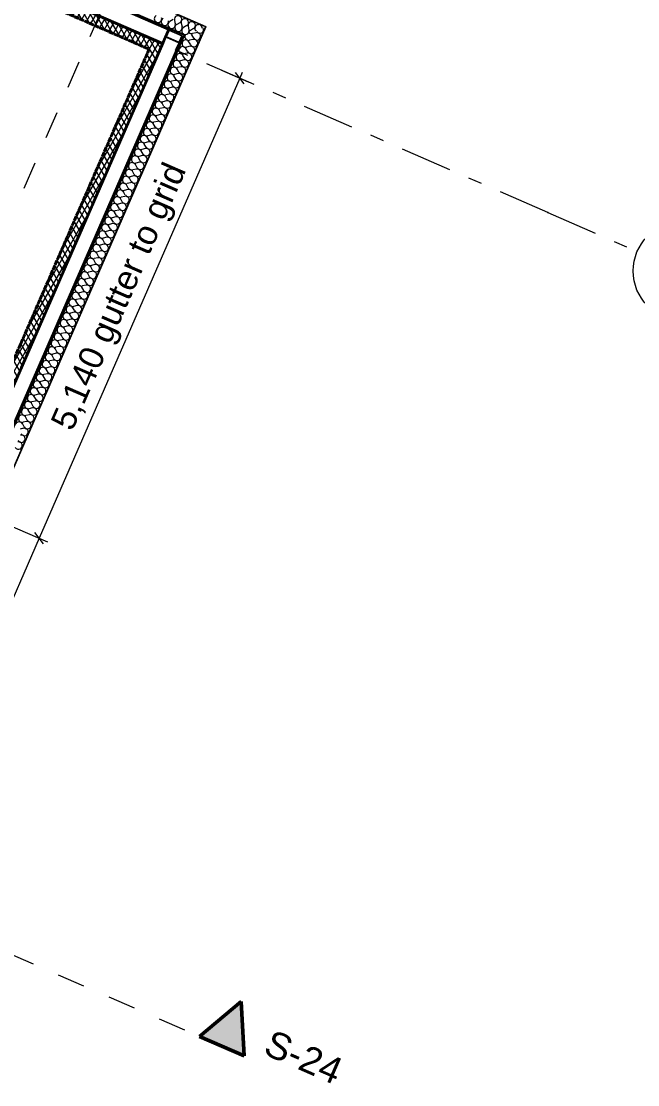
# Model space of a CAD drawing. Header units: millimetres. Extents: x -50172 to 145343, y -110728 to 25069.
# Drawn here: x 20568 to 26882, y -42306 to -31418 of the extents above; entities that cross this region are included whole.
import ezdxf
from ezdxf.enums import TextEntityAlignment as Align

# ---------------------------------------------------------------- set-up
doc = ezdxf.new("R2010")
doc.units = ezdxf.units.MM
doc.header["$MEASUREMENT"] = 0
for name, pattern in [('Dashed', [564.444447, 282.222223, -282.222223]), ('Double Dashed', [1093.611073, 529.166651, -211.666656, 141.111112, -211.666656]), ('Hidden Line', [55, 45, -10])]:
    doc.linetypes.add(name, pattern=pattern)
for name, color, linetype in [('A-20-M_Floor_Slab', 7, 'Continuous'), ('A-95-MC_Marker_Section_P2.Marker', 7, 'Continuous'), ('COLUMN.IFC Import', 7, 'Continuous'), ('New_A-15-MG_Structural_Grid_Phase_2', 7, 'Continuous'), ('New_A-20-M_Roof', 7, 'Continuous'), ('New_A-25-M_Wall_Ext', 7, 'Continuous'), ('New_A-95-D_1_100', 7, 'Continuous')]:
    doc.layers.add(name, color=color, linetype=linetype)
for name, color, linetype, lineweight, true_color in [('A-20-M_Floor_Slab_Pen_No__107', 7, 'Continuous', 15, 0xa6a6a6), ('A-95-MC_Marker_Section_P2.Marker_Pen_No__25', 7, 'Continuous', 50, 0x2a2a2a), ('New_A-15-MG_Structural_Grid_Phase_2_Pen_No__222', 7, 'Continuous', 13, 0x65af33), ('New_A-25-M_Wall_Ext_Pen_No__107', 7, 'Continuous', 15, 0xa6a6a6)]:
    doc.layers.add(name, color=color, linetype=linetype, lineweight=lineweight, true_color=true_color)
for name, color, linetype, lineweight in [('A-20-M_Floor_Slab_Pen_No__195', 7, 'Continuous', 35), ('A-20-M_Floor_Slab_Pen_No__4', 7, 'Continuous', 20), ('A-20-M_Floor_Slab_Pen_No__89', 8, 'Continuous', 20), ('A-95-MC_Marker_Section_P2.Marker_Pen_No__1', 7, 'Continuous', 13), ('A-95-MC_Marker_Section_P2.Marker_Pen_No__6', 7, 'Continuous', 35), ('COLUMN.IFC Import_Pen_No__2', 8, 'Continuous', 15), ('New_A-20-M_Roof_Pen_No__92', 8, 'Continuous', 13), ('New_A-25-M_Wall_Ext_Pen_No__1', 7, 'Continuous', 13), ('New_A-95-D_1_100_Pen_No__1', 7, 'Continuous', 13)]:
    doc.layers.add(name, color=color, linetype=linetype, lineweight=lineweight)
doc.styles.add('GENERATED_STYLE_3', font='')
doc.styles.add('GENERATED_STYLE_4', font='')
doc.styles.get('GENERATED_STYLE_3').set_extended_font_data('Arial')
doc.styles.get('GENERATED_STYLE_4').set_extended_font_data('Swis721 BT')
doc.dimstyles.new('GENERATED_STYLE__1', dxfattribs={"dimtxt": 250, "dimasz": 95, "dimexe": 0.18, "dimexo": 50, "dimgap": 0.09, "dimtad": 1, "dimdec": 0, "dimzin": 0, "dimdsep": 46, "dimtxsty": 'GENERATED_STYLE_3', "dimblk": 'ARROWHEAD_2', "dimblk1": 'ARROWHEAD_2', "dimblk2": 'ARROWHEAD_2', "dimcen": 0.09, "dimclrd": 7, "dimclre": 7, "dimclrt": 7, "dimadec": 0, "dimazin": 0, "dimtfac": 1, "dimtdec": 4, "dimtmove": 0, "dimatfit": 3, "dimfxl": 1, "dimtolj": 1, "dimtzin": 0, "dimarcsym": 0})
pattern_1 = [(0, (0, 0), (0, 173.2051), [0, -100]), (0, (50, 86.6), (0, 173.2051), [0, -100])]
pattern_2 = [(60, (0, 0), (-43.30127, 25), []), (120, (0, 0), (43.30127, 25), [])]

# ---------------------------------------------------------------- blocks, each defined once
blk = doc.blocks.new('Roof_3_1', base_point=(-9378, -10065))
at = {"layer": 'New_A-20-M_Roof_Pen_No__92', "linetype": 'Continuous', "flags": 128}
for points in [[(1845, -22860), (22007, -31651)], [(22007, -31651), (1845, -22860)], [(22007, -31650), (1846, -22858)], [(1846, -22858), (22008, -31649)], [(22007, -31651), (20042, -36157)], [(22007, -31651), (22007, -31650), (22008, -31649)]]:
    blk.add_lwpolyline(points, dxfattribs=at)
blk = doc.blocks.new('Slab_2_1', base_point=(22221, -31567))
at = {"layer": 'A-20-M_Floor_Slab_Pen_No__89', "linetype": 'Continuous', "flags": 128}
blk.add_lwpolyline([(22221, -31567), (1807, -22666), (1703, -22907), (21875, -31703), (12362, -53519), (-4050, -46363), (-4155, -46603), (12498, -53865)], close=True, dxfattribs=at)
blk = doc.blocks.new('*X130')
at = {"layer": 'New_A-25-M_Wall_Ext_Pen_No__107', "linetype": 'Continuous'}
for p, q in [((22334, -31591), (22315, -31558)), ((22358, -31535), (22321, -31544)), ((22364, -31521), (22360, -31513)), ((22297, -31674), (22260, -31683)), ((22303, -31660), (22285, -31627)), ((22328, -31605), (22291, -31613)), ((22243, -31800), (22224, -31767)), ((22267, -31744), (22230, -31753)), ((22273, -31730), (22254, -31697)), ((22206, -31884), (22169, -31893)), ((22212, -31870), (22193, -31837)), ((22236, -31814), (22199, -31823)), ((22151, -32010), (22132, -31977)), ((22176, -31954), (22138, -31963)), ((22182, -31940), (22163, -31907)), ((22090, -32149), (22071, -32116)), ((22115, -32093), (22078, -32102)), ((22121, -32080), (22102, -32046)), ((22145, -32024), (22108, -32032)), ((22060, -32219), (22041, -32186)), ((22084, -32163), (22047, -32172)), ((21999, -32359), (21980, -32326)), ((22023, -32303), (21986, -32312)), ((22029, -32289), (22011, -32256)), ((22054, -32233), (22017, -32242)), ((21962, -32443), (21925, -32451)), ((21968, -32429), (21950, -32396)), ((21993, -32373), (21956, -32382)), ((21908, -32568), (21889, -32535)), ((21932, -32513), (21895, -32521)), ((21938, -32499), (21919, -32465)), ((21871, -32652), (21834, -32661)), ((21877, -32638), (21858, -32605)), ((21901, -32582), (21864, -32591)), ((21816, -32778), (21797, -32745)), ((21841, -32722), (21804, -32731)), ((21847, -32708), (21828, -32675)), ((21780, -32862), (21743, -32870)), ((21786, -32848), (21767, -32815)), ((21810, -32792), (21773, -32801)), ((21725, -32987), (21706, -32954)), ((21749, -32932), (21712, -32940)), ((21755, -32918), (21737, -32884)), ((21664, -33127), (21645, -33094)), ((21688, -33071), (21651, -33080)), ((21694, -33057), (21676, -33024)), ((21719, -33001), (21682, -33010)), ((21633, -33197), (21615, -33164)), ((21658, -33141), (21621, -33150)), ((21573, -33337), (21554, -33304)), ((21597, -33281), (21560, -33290)), ((21603, -33267), (21584, -33234)), ((21627, -33211), (21590, -33220)), ((21536, -33420), (21499, -33429)), ((21542, -33406), (21523, -33373)), ((21566, -33351), (21529, -33359)), ((21481, -33546), (21462, -33513)), ((21506, -33490), (21469, -33499)), ((21512, -33476), (21493, -33443)), ((21445, -33630), (21408, -33639)), ((21451, -33616), (21432, -33583)), ((21475, -33560), (21438, -33569)), ((21390, -33756), (21371, -33723)), ((21414, -33700), (21377, -33709)), ((21420, -33686), (21402, -33653)), ((21329, -33895), (21310, -33862)), ((21353, -33839), (21316, -33848)), ((21359, -33826), (21341, -33792)), ((21384, -33770), (21347, -33778)), ((21299, -33965), (21280, -33932)), ((21323, -33909), (21286, -33918)), ((21238, -34105), (21219, -34072)), ((21262, -34049), (21225, -34058)), ((21268, -34035), (21249, -34002)), ((21292, -33979), (21255, -33988)), ((21201, -34189), (21164, -34197)), ((21207, -34175), (21188, -34142)), ((21232, -34119), (21194, -34128)), ((21146, -34314), (21127, -34281)), ((21171, -34259), (21134, -34267)), ((21177, -34245), (21158, -34211)), ((21110, -34398), (21073, -34407)), ((21116, -34384), (21097, -34351)), ((21140, -34328), (21103, -34337)), ((21055, -34524), (21036, -34491)), ((21079, -34468), (21042, -34477)), ((21085, -34454), (21067, -34421)), ((21018, -34608), (20981, -34616)), ((21024, -34594), (21006, -34561)), ((21049, -34538), (21012, -34547)), ((20964, -34733), (20945, -34700)), ((20988, -34678), (20951, -34686)), ((20994, -34664), (20975, -34630)), ((20903, -34873), (20884, -34840)), ((20927, -34817), (20890, -34826)), ((20933, -34803), (20914, -34770)), ((20957, -34747), (20920, -34756)), ((20872, -34943), (20853, -34910)), ((20897, -34887), (20859, -34896)), ((20811, -35083), (20792, -35049)), ((20836, -35027), (20799, -35036)), ((20842, -35013), (20823, -34980)), ((20866, -34957), (20829, -34966)), ((20775, -35166), (20738, -35175)), ((20781, -35152), (20762, -35119)), ((20805, -35097), (20768, -35105)), ((20720, -35292), (20701, -35259)), ((20744, -35236), (20707, -35245)), ((20750, -35222), (20732, -35189)), ((20683, -35376), (20646, -35385)), ((20689, -35362), (20671, -35329)), ((20714, -35306), (20677, -35315)), ((20629, -35502), (20610, -35469)), ((20653, -35446), (20616, -35455)), ((20659, -35432), (20640, -35399)), ((20592, -35585), (20555, -35594)), ((20598, -35572), (20579, -35538)), ((20622, -35516), (20585, -35524))]:
    blk.add_line(p, q, dxfattribs=at)
for centre, start, end in [((22282, -31576), 156.4404, 283.3103), ((22282, -31576), 147.5637, 156.4404), ((22282, -31576), 29.5705, 75.3172), ((22312, -31506), 238.7746, 283.3103), ((22367, -31572), 209.5705, 103.3103), ((22398, -31502), 209.5705, 27.2167), ((22221, -31716), 29.5705, 156.4404), ((22252, -31646), 156.4404, 283.3103), ((22252, -31646), 29.5705, 156.4404), ((22306, -31712), 209.5705, 103.3103), ((22337, -31642), 209.5705, 103.3103), ((22191, -31786), 156.4404, 283.3103), ((22191, -31786), 29.5705, 156.4404), ((22221, -31716), 156.4404, 283.3103), ((22276, -31781), 209.5705, 103.3103), ((22130, -31926), 29.5705, 156.4404), ((22160, -31856), 156.4404, 283.3103), ((22160, -31856), 29.5705, 156.4404), ((22215, -31921), 209.5705, 103.3103), ((22245, -31851), 209.5705, 103.3103), ((22099, -31995), 156.4404, 283.3103), ((22099, -31995), 29.5705, 156.4404), ((22130, -31926), 156.4404, 283.3103), ((22184, -31991), 209.5705, 103.3103), ((22038, -32135), 156.4404, 283.3103), ((22038, -32135), 29.5705, 156.4404), ((22069, -32065), 156.4404, 283.3103), ((22069, -32065), 29.5705, 156.4404), ((22123, -32131), 209.5705, 103.3103), ((22154, -32061), 209.5705, 103.3103), ((22008, -32205), 156.4404, 283.3103), ((22008, -32205), 29.5705, 156.4404), ((22093, -32200), 209.5705, 103.3103), ((21947, -32345), 156.4404, 283.3103), ((21947, -32345), 29.5705, 156.4404), ((21977, -32275), 156.4404, 283.3103), ((21977, -32275), 29.5705, 156.4404), ((22032, -32340), 209.5705, 103.3103), ((22063, -32270), 209.5705, 103.3103), ((21886, -32484), 29.5705, 156.4404), ((21917, -32414), 156.4404, 283.3103), ((21917, -32414), 29.5705, 156.4404), ((21971, -32480), 209.5705, 103.3103), ((22002, -32410), 209.5705, 103.3103), ((21856, -32554), 156.4404, 283.3103), ((21856, -32554), 29.5705, 156.4404), ((21886, -32484), 156.4404, 283.3103), ((21941, -32550), 209.5705, 103.3103), ((21795, -32694), 29.5705, 156.4404), ((21825, -32624), 156.4404, 283.3103), ((21825, -32624), 29.5705, 156.4404), ((21880, -32689), 209.5705, 103.3103), ((21910, -32619), 209.5705, 103.3103), ((21764, -32764), 156.4404, 283.3103), ((21764, -32764), 29.5705, 156.4404), ((21795, -32694), 156.4404, 283.3103), ((21849, -32759), 209.5705, 103.3103), ((21703, -32903), 29.5705, 156.4404), ((21734, -32833), 156.4404, 283.3103), ((21734, -32833), 29.5705, 156.4404), ((21788, -32899), 209.5705, 103.3103), ((21819, -32829), 209.5705, 103.3103), ((21673, -32973), 156.4404, 283.3103), ((21673, -32973), 29.5705, 156.4404), ((21703, -32903), 156.4404, 283.3103), ((21758, -32969), 209.5705, 103.3103), ((21612, -33113), 156.4404, 283.3103), ((21612, -33113), 29.5705, 156.4404), ((21642, -33043), 156.4404, 283.3103), ((21642, -33043), 29.5705, 156.4404), ((21697, -33108), 209.5705, 103.3103), ((21728, -33038), 209.5705, 103.3103), ((21582, -33183), 156.4404, 283.3103), ((21582, -33183), 29.5705, 156.4404), ((21667, -33178), 209.5705, 103.3103), ((21521, -33322), 156.4404, 283.3103), ((21521, -33322), 29.5705, 156.4404), ((21551, -33252), 156.4404, 283.3103), ((21551, -33252), 29.5705, 156.4404), ((21606, -33318), 209.5705, 103.3103), ((21636, -33248), 209.5705, 103.3103), ((21460, -33462), 29.5705, 156.4404), ((21490, -33392), 156.4404, 283.3103), ((21490, -33392), 29.5705, 156.4404), ((21545, -33458), 209.5705, 103.3103), ((21575, -33388), 209.5705, 103.3103), ((21429, -33532), 156.4404, 283.3103), ((21429, -33532), 29.5705, 156.4404), ((21460, -33462), 156.4404, 283.3103), ((21514, -33527), 209.5705, 103.3103), ((21368, -33672), 29.5705, 156.4404), ((21399, -33602), 156.4404, 283.3103), ((21399, -33602), 29.5705, 156.4404), ((21453, -33667), 209.5705, 103.3103), ((21484, -33597), 209.5705, 103.3103), ((21338, -33741), 156.4404, 283.3103), ((21338, -33741), 29.5705, 156.4404), ((21368, -33672), 156.4404, 283.3103), ((21423, -33737), 209.5705, 103.3103), ((21277, -33881), 29.5705, 156.4404), ((21307, -33811), 156.4404, 283.3103), ((21307, -33811), 29.5705, 156.4404), ((21362, -33877), 209.5705, 103.3103), ((21393, -33807), 209.5705, 103.3103), ((21247, -33951), 156.4404, 283.3103), ((21247, -33951), 29.5705, 156.4404), ((21277, -33881), 156.4404, 283.3103), ((21332, -33946), 209.5705, 103.3103), ((21186, -34091), 156.4404, 283.3103), ((21186, -34091), 29.5705, 156.4404), ((21216, -34021), 156.4404, 283.3103), ((21216, -34021), 29.5705, 156.4404), ((21271, -34086), 209.5705, 103.3103), ((21301, -34016), 209.5705, 103.3103), ((21155, -34160), 156.4404, 283.3103), ((21155, -34160), 29.5705, 156.4404), ((21210, -34226), 209.5705, 103.3103), ((21240, -34156), 209.5705, 103.3103), ((21094, -34300), 156.4404, 283.3103), ((21094, -34300), 29.5705, 156.4404), ((21125, -34230), 156.4404, 283.3103), ((21125, -34230), 29.5705, 156.4404), ((21179, -34296), 209.5705, 103.3103), ((21033, -34440), 29.5705, 156.4404), ((21064, -34370), 156.4404, 283.3103), ((21064, -34370), 29.5705, 156.4404), ((21118, -34435), 209.5705, 103.3103), ((21149, -34365), 209.5705, 103.3103), ((21003, -34510), 156.4404, 283.3103), ((21003, -34510), 29.5705, 156.4404), ((21033, -34440), 156.4404, 283.3103), ((21088, -34505), 209.5705, 103.3103), ((20942, -34649), 29.5705, 156.4404), ((20972, -34579), 156.4404, 283.3103), ((20972, -34579), 29.5705, 156.4404), ((21027, -34645), 209.5705, 103.3103), ((21058, -34575), 209.5705, 103.3103), ((20912, -34719), 156.4404, 283.3103), ((20912, -34719), 29.5705, 156.4404), ((20942, -34649), 156.4404, 283.3103), ((20997, -34715), 209.5705, 103.3103), ((20851, -34859), 29.5705, 156.4404), ((20881, -34789), 156.4404, 283.3103), ((20881, -34789), 29.5705, 156.4404), ((20936, -34854), 209.5705, 103.3103), ((20966, -34784), 209.5705, 103.3103), ((20820, -34929), 156.4404, 283.3103), ((20820, -34929), 29.5705, 156.4404), ((20851, -34859), 156.4404, 283.3103), ((20905, -34924), 209.5705, 103.3103), ((20759, -35068), 156.4404, 283.3103), ((20759, -35068), 29.5705, 156.4404), ((20790, -34998), 156.4404, 283.3103), ((20790, -34998), 29.5705, 156.4404), ((20844, -35064), 209.5705, 103.3103), ((20875, -34994), 209.5705, 103.3103), ((20729, -35138), 156.4404, 283.3103), ((20729, -35138), 29.5705, 156.4404), ((20783, -35204), 209.5705, 103.3103), ((20814, -35134), 209.5705, 103.3103), ((20668, -35278), 156.4404, 283.3103), ((20668, -35278), 29.5705, 156.4404), ((20698, -35208), 156.4404, 283.3103), ((20698, -35208), 29.5705, 156.4404), ((20753, -35273), 209.5705, 103.3103), ((20607, -35417), 29.5705, 156.4404), ((20638, -35348), 156.4404, 283.3103), ((20638, -35348), 29.5705, 156.4404), ((20692, -35413), 209.5705, 103.3103), ((20723, -35343), 209.5705, 103.3103), ((20577, -35487), 156.4404, 283.3103), ((20577, -35487), 29.5705, 156.4404), ((20607, -35417), 156.4404, 283.3103), ((20662, -35483), 209.5705, 103.3103), ((20546, -35557), 29.5705, 156.4404), ((20601, -35623), 209.5705, 103.3103), ((20631, -35553), 209.5705, 103.3103), ((20570, -35692), 209.5705, 103.3103), ((20540, -35762), 209.5705, 103.3103)]:
    blk.add_arc(centre, 38.1, start, end, dxfattribs=at)
blk = doc.blocks.new('Wall_28_1', base_point=(12414, -53651))
at = {"layer": 'New_A-25-M_Wall_Ext_Pen_No__107', "linetype": 'Continuous', "lineweight": 0, "true_color": 0x535353}
for points in [[(12498, -53865), (22221, -31567), (22217, -31569), (12496, -53861)], [(12422, -53671), (22027, -31643), (22023, -31645), (12420, -53667)]]:
    blk.add_hatch(color=251, dxfattribs=at).paths.add_polyline_path(points)
at = {"layer": 'New_A-25-M_Wall_Ext_Pen_No__107', "linetype": 'Continuous'}
for points in [[(12504, -53881), (22236, -31561), (22221, -31567), (12498, -53865)], [(22007, -31651), (12414, -53651), (12420, -53667), (22023, -31645)]]:
    blk.add_hatch(color=256, dxfattribs=at).paths.add_polyline_path(points)
h = blk.add_hatch(dxfattribs=at)
h.set_pattern_fill('Plaster_0001', color=256, style=0, pattern_type=2)
h.set_pattern_definition(pattern_1)
h.paths.add_polyline_path([(12592, -54105), (22461, -31473), (22455, -31475), (12590, -54099)])
at = {"layer": 'New_A-25-M_Wall_Ext_Pen_No__1', "linetype": 'Continuous'}
for p, q in [((12496, -53861), (22217, -31569)), ((12498, -53865), (22221, -31567)), ((12504, -53881), (22236, -31561)), ((12507, -53888), (22244, -31558)), ((12590, -54099), (22455, -31475)), ((22023, -31645), (12420, -53667)), ((12422, -53671), (22027, -31643))]:
    blk.add_line(p, q, dxfattribs=at)
at = {"layer": 'New_A-25-M_Wall_Ext_Pen_No__1', "linetype": 'Continuous', "flags": 128}
for points in [[(12592, -54105), (22461, -31473)], [(22007, -31651), (12414, -53651)]]:
    blk.add_lwpolyline(points, dxfattribs=at)
at = {"layer": 'New_A-25-M_Wall_Ext', "color": 250, "lineweight": 50, "true_color": 0x2a2a2a}
blk.add_blockref('*X130', (0, 0), dxfattribs=at)
blk = doc.blocks.new('*X132')
at = {"layer": 'New_A-25-M_Wall_Ext_Pen_No__107', "linetype": 'Continuous'}
for p, q in [((22123, -31401), (22090, -31420)), ((22137, -31408), (22146, -31445)), ((22193, -31432), (22160, -31451)), ((22207, -31438), (22216, -31475)), ((22263, -31462), (22230, -31481)), ((22277, -31468), (22286, -31506)), ((22333, -31493), (22300, -31512)), ((22347, -31499), (22351, -31516))]:
    blk.add_line(p, q, dxfattribs=at)
for centre, start, end in [((21969, -31392), 119.5705, 246.4404), ((21969, -31392), 246.4404, 13.3103), ((22039, -31423), 119.5705, 246.4404), ((22039, -31423), 246.4404, 13.3103), ((22109, -31453), 119.5705, 246.4404), ((22109, -31453), 246.4404, 13.3103), ((22174, -31399), 299.5705, 193.3103), ((22179, -31484), 119.5705, 246.4404), ((22244, -31429), 299.5705, 193.3103), ((22314, -31460), 299.5705, 193.3103), ((22384, -31490), 2.7795, 193.3103), ((22179, -31484), 246.4404, 13.3103), ((22249, -31514), 119.5705, 246.4404), ((22249, -31514), 246.4404, 13.3103), ((22319, -31545), 119.5705, 178.6637)]:
    blk.add_arc(centre, 38.1, start, end, dxfattribs=at)
blk = doc.blocks.new('Wall_29_1', base_point=(22007, -31651))
at = {"layer": 'New_A-25-M_Wall_Ext_Pen_No__107', "linetype": 'Continuous'}
h = blk.add_hatch(dxfattribs=at)
h.set_pattern_fill('Plaster_0001', color=256, style=0, pattern_type=2)
h.set_pattern_definition(pattern_1)
h.paths.add_polyline_path([(22461, -31473), (11040, -26493), (11039, -26497), (22455, -31475)])
at = {"layer": 'New_A-25-M_Wall_Ext_Pen_No__107', "linetype": 'Continuous', "lineweight": 0, "true_color": 0x535353}
for points in [[(22221, -31567), (10967, -26660), (10966, -26663), (22217, -31569)], [(22027, -31643), (10909, -26795), (10907, -26798), (22023, -31645)]]:
    blk.add_hatch(color=251, dxfattribs=at).paths.add_polyline_path(points)
at = {"layer": 'New_A-25-M_Wall_Ext_Pen_No__107', "linetype": 'Continuous'}
for points in [[(22236, -31561), (10972, -26649), (10967, -26660), (22221, -31567)], [(10902, -26809), (22007, -31651), (22023, -31645), (10907, -26798)]]:
    blk.add_hatch(color=256, dxfattribs=at).paths.add_polyline_path(points)
at = {"layer": 'New_A-25-M_Wall_Ext_Pen_No__1', "linetype": 'Continuous'}
for p, q in [((22455, -31475), (11039, -26497)), ((22217, -31569), (10966, -26663)), ((22221, -31567), (10967, -26660)), ((22236, -31561), (10972, -26649)), ((22244, -31558), (10975, -26644)), ((10907, -26798), (22023, -31645)), ((22027, -31643), (10909, -26795))]:
    blk.add_line(p, q, dxfattribs=at)
at = {"layer": 'New_A-25-M_Wall_Ext_Pen_No__1', "linetype": 'Continuous', "flags": 128}
for points in [[(22461, -31473), (11040, -26493)], [(10902, -26809), (22007, -31651)]]:
    blk.add_lwpolyline(points, dxfattribs=at)
at = {"layer": 'New_A-25-M_Wall_Ext', "color": 250, "lineweight": 50, "true_color": 0x2a2a2a}
blk.add_blockref('*X132', (0, 0), dxfattribs=at)
blk = doc.blocks.new('*X210')
at = {"layer": 'A-20-M_Floor_Slab_Pen_No__107', "linetype": 'Continuous'}
for points in [[(21748, -31993), (21702, -32099), (21704, -32099), (21748, -31998)], [(21637, -32249), (21639, -32249), (21704, -32099), (21702, -32099)], [(21637, -32249), (21598, -32337), (21598, -32342), (21639, -32249)], [(21375, -32849), (21377, -32849), (21443, -32699), (21441, -32699)], [(21448, -32681), (21441, -32699), (21443, -32699), (21448, -32686)], [(21310, -32999), (21312, -32999), (21377, -32849), (21375, -32849)], [(21310, -32999), (21298, -33026), (21298, -33031), (21312, -32999)], [(21148, -33370), (21113, -33449), (21116, -33449), (21148, -33375)], [(21048, -33599), (21050, -33599), (21116, -33449), (21113, -33449)], [(21048, -33599), (20998, -33714), (20998, -33719), (21050, -33599)], [(20848, -34058), (20786, -34199), (20789, -34199), (20848, -34063)], [(20721, -34349), (20723, -34349), (20789, -34199), (20786, -34199)], [(20721, -34349), (20698, -34402), (20698, -34407), (20723, -34349)]]:
    blk.add_hatch(color=256, dxfattribs=at).paths.add_polyline_path(points)
blk = doc.blocks.new('Wall_95_1', base_point=(12362, -53519))
at = {"layer": 'A-20-M_Floor_Slab_Pen_No__107', "linetype": 'Continuous'}
h = blk.add_hatch(dxfattribs=at)
h.set_pattern_fill('Batt_Insulation_0001', color=256, style=0, pattern_type=2)
h.set_pattern_definition(pattern_2)
h.paths.add_polyline_path([(21878, -31702), (12363, -53522), (12414, -53651), (22007, -31651)])
at = {"layer": 'A-20-M_Floor_Slab_Pen_No__195', "linetype": 'Hidden Line'}
blk.add_line((21878, -31702), (12363, -53522), dxfattribs=at)
at = {"layer": 'A-20-M_Floor_Slab_Pen_No__195', "linetype": 'Hidden Line', "flags": 128}
blk.add_lwpolyline([(21875, -31703), (12362, -53519)], dxfattribs=at)
at = {"layer": 'A-20-M_Floor_Slab_Pen_No__4', "linetype": 'Continuous', "flags": 128}
blk.add_lwpolyline([(12414, -53651), (22007, -31651)], dxfattribs=at)
at = {"layer": 'A-20-M_Floor_Slab', "color": 250, "lineweight": 50, "true_color": 0x2a2a2a}
blk.add_blockref('*X210', (0, 0), dxfattribs=at)
blk = doc.blocks.new('*X212')
at = {"layer": 'A-20-M_Floor_Slab_Pen_No__107', "linetype": 'Continuous'}
for points in [[(21298, -31452), (21408, -31499), (21413, -31499), (21298, -31449)], [(21408, -31499), (21448, -31517), (21448, -31515), (21413, -31499)], [(21598, -31582), (21748, -31648), (21748, -31646), (21598, -31580)]]:
    blk.add_hatch(color=256, dxfattribs=at).paths.add_polyline_path(points)
blk = doc.blocks.new('Wall_96_1', base_point=(21875, -31703))
at = {"layer": 'A-20-M_Floor_Slab_Pen_No__107', "linetype": 'Continuous'}
h = blk.add_hatch(dxfattribs=at)
h.set_pattern_fill('Batt_Insulation_0001', color=256, style=0, pattern_type=2)
h.set_pattern_definition(pattern_2)
h.paths.add_polyline_path([(1705, -22906), (21878, -31702), (22007, -31651), (1834, -22855)])
at = {"layer": 'A-20-M_Floor_Slab_Pen_No__195', "linetype": 'Hidden Line'}
blk.add_line((1705, -22906), (21878, -31702), dxfattribs=at)
at = {"layer": 'A-20-M_Floor_Slab_Pen_No__195', "linetype": 'Hidden Line', "flags": 128}
blk.add_lwpolyline([(1703, -22907), (21875, -31703)], dxfattribs=at)
at = {"layer": 'A-20-M_Floor_Slab_Pen_No__4', "linetype": 'Continuous', "flags": 128}
blk.add_lwpolyline([(22007, -31651), (1834, -22855)], dxfattribs=at)
at = {"layer": 'A-20-M_Floor_Slab', "color": 250, "lineweight": 50, "true_color": 0x2a2a2a}
blk.add_blockref('*X212', (0, 0), dxfattribs=at)
blk = doc.blocks.new('Discrete Accessory 887')
at = {"layer": 'COLUMN.IFC Import_Pen_No__2', "linetype": 'Continuous'}
for p, q in [((76.45, 78.8), (-76.45, 78.8)), ((-76.45, 78.8), (-76.45, 69.4)), ((-76.45, 69.4), (-3.25, 69.4)), ((-3.25, 69.4), (-3.25, -69.4)), ((3.25, -69.4), (3.25, 69.4)), ((3.25, 69.4), (76.45, 69.4)), ((76.45, 69.4), (76.45, 78.8)), ((-3.25, -69.4), (-76.45, -69.4)), ((-76.45, -69.4), (-76.45, -78.8)), ((-76.45, -78.8), (76.45, -78.8)), ((76.45, -69.4), (3.25, -69.4)), ((76.45, -78.8), (76.45, -69.4))]:
    blk.add_line(p, q, dxfattribs=at)
blk = doc.blocks.new('*D465')
at = {"layer": 'New_A-95-D_1_100_Pen_No__1', "linetype": 'Continuous'}
for p, q in [((22806, -32000), (20751, -36711)), ((22619, -31918), (22892, -32037)), ((22849, -32058), (22763, -31942)), ((22830, -31944), (22806, -32000)), ((20794, -36769), (20708, -36653))]:
    blk.add_line(p, q, dxfattribs=at)
at = {"layer": 'New_A-95-D_1_100_Pen_No__1', "insert": (21158, -35655), "char_height": 250, "attachment_point": 7, "rotation": 66.4404, "style": 'GENERATED_STYLE_3'}
blk.add_mtext('\\A1;{\\fArial|b0|i0|c0|p34;5,140 gutter to grid}', dxfattribs=at)
blk = doc.blocks.new('ARROWHEAD_2')
at = {"color": 0, "linetype": 'Continuous', "lineweight": 0}
for p, q in [((0, 0), (-1, 0)), ((-0.38, -0.66), (0.38, 0.66))]:
    blk.add_line(p, q, dxfattribs=at)
blk = doc.blocks.new('*D466')
at = {"layer": 'New_A-95-D_1_100_Pen_No__1', "linetype": 'Continuous'}
for p, q in [((22806, -32000), (20751, -36711)), ((19599, -36209), (20837, -36749)), ((20794, -36769), (20708, -36653)), ((20751, -36711), (18845, -41083)), ((17821, -40636), (18931, -41120)), ((18888, -41141), (18802, -41025)), ((18845, -41083), (14858, -50227))]:
    blk.add_line(p, q, dxfattribs=at)
at = {"layer": 'New_A-95-D_1_100_Pen_No__1', "insert": (19139, -40284), "char_height": 250, "attachment_point": 7, "rotation": 66.4404, "style": 'GENERATED_STYLE_3'}
blk.add_mtext('\\A1;{\\fArial|b0|i0|c0|p34;4,769 gutter to ridge}', dxfattribs=at)
blk = doc.blocks.new('Standard grid marker_37')
at = {"layer": 'New_A-15-MG_Structural_Grid_Phase_2_Pen_No__222', "linetype": 'Double Dashed'}
blk.add_line((20268, 0), (27450, 0), dxfattribs=at)
at = {"layer": 'New_A-15-MG_Structural_Grid_Phase_2_Pen_No__222', "style": 'GENERATED_STYLE_4'}
for tag, p in [('AC_MarkerText_1_0', (-500, 36)), ('AC_MarkerText_1_1', (27950, 36))]:
    blk.add_attdef(tag, text='', height=350, rotation=270, dxfattribs=at).set_placement(p, align=Align.MIDDLE_CENTER)
blk = doc.blocks.new('Standard grid marker_39')
at = {"layer": 'New_A-15-MG_Structural_Grid_Phase_2_Pen_No__222', "linetype": 'Double Dashed'}
for q in [(47486, 0), (0, 0)]:
    blk.add_line((1000, 0), q, dxfattribs=at)
at = {"layer": 'New_A-15-MG_Structural_Grid_Phase_2_Pen_No__222', "linetype": 'Continuous'}
blk.add_circle((-500, 0), 500, dxfattribs=at)
at = {"layer": 'New_A-15-MG_Structural_Grid_Phase_2_Pen_No__222', "linetype": 'Double Dashed'}
blk.add_point((1000, 0), dxfattribs=at)
blk.add_point((1000, 0), dxfattribs=at)
at = {"layer": 'New_A-15-MG_Structural_Grid_Phase_2_Pen_No__222', "style": 'GENERATED_STYLE_4'}
for tag, p in [('AC_MarkerText_1_0', (-500, 43)), ('AC_MarkerText_1_1', (48986, 43))]:
    blk.add_attdef(tag, text='', height=350, rotation=180, dxfattribs=at).set_placement(p, align=Align.MIDDLE_CENTER)
blk = doc.blocks.new('Cutting Plane_2_1', base_point=(21934, -30056))
at = {"layer": 'A-95-MC_Marker_Section_P2.Marker_Pen_No__1', "linetype": 'Dashed'}
blk.add_line((21834, -30285), (9758, -57980), dxfattribs=at)
blk = doc.blocks.new('Cutting Plane_4_1', base_point=(-25330, -21003))
at = {"layer": 'A-95-MC_Marker_Section_P2.Marker_Pen_No__25', "linetype": 'Continuous'}
blk.add_hatch(color=256, dxfattribs=at).paths.add_polyline_path([(22850, -42012), (22392, -41812), (22821, -41454)])
at = {"layer": 'A-95-MC_Marker_Section_P2.Marker_Pen_No__1', "linetype": 'Dashed'}
blk.add_line((-25101, -21103), (22392, -41812), dxfattribs=at)
at = {"layer": 'A-95-MC_Marker_Section_P2.Marker_Pen_No__25', "linetype": 'Continuous'}
for p, q in [((22392, -41812), (22821, -41454)), ((22821, -41454), (22850, -42012)), ((22850, -42012), (22392, -41812))]:
    blk.add_line(p, q, dxfattribs=at)
at = {"layer": 'A-95-MC_Marker_Section_P2.Marker_Pen_No__6', "insert": (23776, -42315), "char_height": 275, "attachment_point": 9, "rotation": 336.4404, "style": 'GENERATED_STYLE_4'}
blk.add_mtext('\\A1;{\\fSwis721 BT|b0|i0|c0|p34;S-24}', dxfattribs=at)

msp = doc.modelspace()

# ---------------------------------------------------------------- block references
at = {"layer": 'A-20-M_Floor_Slab', "color": 8, "linetype": 'Continuous', "lineweight": 20}
msp.add_blockref('Slab_2_1', (22220.5, -31567.4), dxfattribs=at)
at = {"layer": 'A-20-M_Floor_Slab', "color": 250, "lineweight": 50, "true_color": 0x2a2a2a}
for name, p in [('Wall_96_1', (21875, -31703.1)), ('Wall_95_1', (12362.1, -53519.2))]:
    msp.add_blockref(name, p, dxfattribs=at)
at = {"layer": 'A-95-MC_Marker_Section_P2.Marker'}
for name, p in [('Cutting Plane_4_1', (-25330.5, -21002.6)), ('Cutting Plane_2_1', (21934.2, -30055.5))]:
    msp.add_blockref(name, p, dxfattribs=at)
at = {"layer": 'COLUMN.IFC Import', "linetype": 'Continuous', "zscale": 1000, "rotation": 66.44041158398767}
msp.add_blockref('Discrete Accessory 887', (22117.9, -31606.4), dxfattribs=at)
at = {"layer": 'New_A-15-MG_Structural_Grid_Phase_2', "color": 8, "linetype": 'Continuous', "lineweight": 15, "zscale": 1000}
for name, p, rotation in [('Standard grid marker_39', (26876.4, -33774.9), 156.4404115839929), ('Standard grid marker_37', (12025.6, -54541), 66.44041158399293)]:
    msp.add_blockref(name, p, dxfattribs=dict(at, rotation=rotation))
at = {"layer": 'New_A-20-M_Roof', "color": 8, "linetype": 'Continuous', "lineweight": 13}
msp.add_blockref('Roof_3_1', (-9378, -10065), dxfattribs=at)
at = {"layer": 'New_A-25-M_Wall_Ext', "color": 250, "lineweight": 50, "true_color": 0x2a2a2a}
for name, p in [('Wall_29_1', (22006.6, -31651.4)), ('Wall_28_1', (12413.8, -53650.9))]:
    msp.add_blockref(name, p, dxfattribs=at)

# ---------------------------------------------------------------- dimensions: what is measured, and where the dimension line sits
at = {"layer": 'New_A-95-D_1_100', "linetype": 'Continuous'}
for base, p1, p2, text, picture, middle in [((20751.4, -36711.4), (22573.2, -31898.4), (19553.2, -36189), '<MeasuredValue> gutter to grid', '*D465', (22039.6, -33319.3)), ((18845.2, -41082.9), (19553.2, -36189), (17775.1, -40616.3), '<MeasuredValue> gutter to ridge', '*D466', (20059, -37861.3))]:
    dim = msp.add_linear_dim(base=base, p1=p1, p2=p2, angle=246.44041, text=text, dimstyle='GENERATED_STYLE__1', dxfattribs=at)
    dim.commit()
    dim.dimension.update_dxf_attribs({"geometry": picture, "text_midpoint": middle, "dimtype": 160, "text_rotation": 66.44041})

doc.saveas('drawing.dxf')
